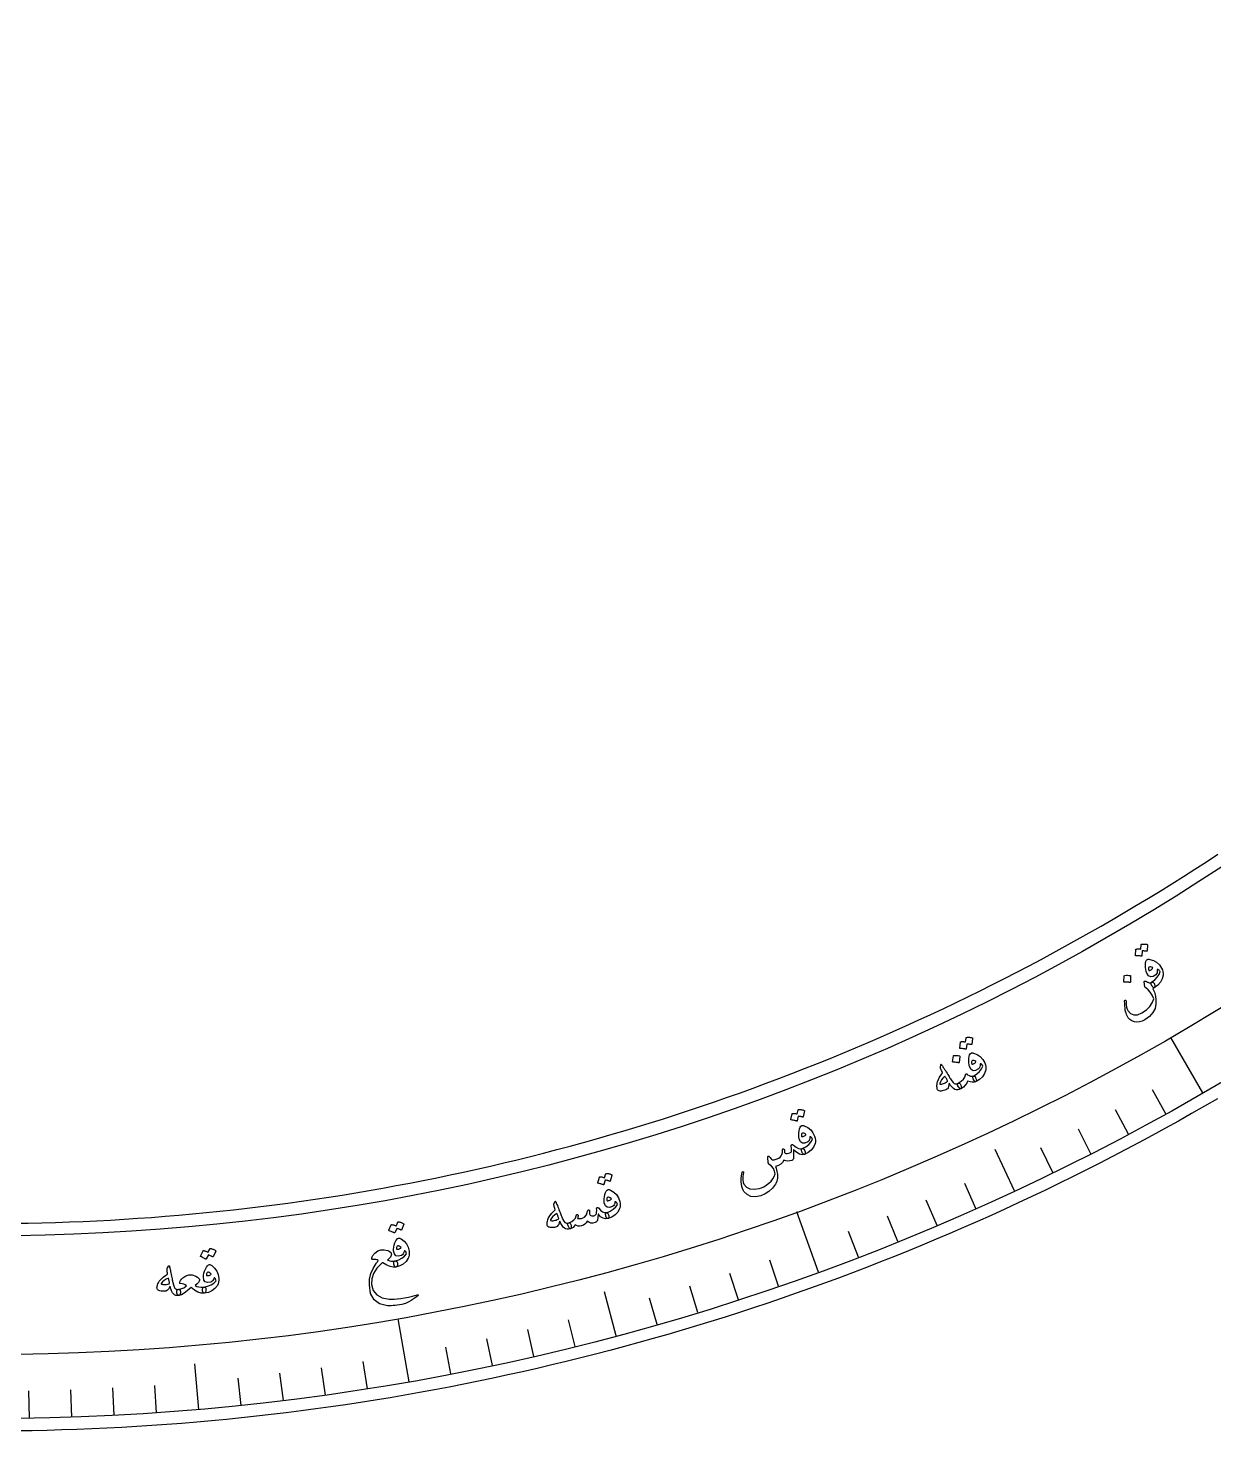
# Model space of a CAD drawing. Header units: millimetres. Extents: x -78 to 78, y -78 to 100.
# Drawn here: x 1.3 to 38.91, y -77.49 to -33 of the extents above; entities that cross this region are included whole.
import ezdxf

# ---------------------------------------------------------------- set-up
doc = ezdxf.new("R2010")
doc.units = ezdxf.units.MM
for name, color, linetype in [('CUT_INNER', 6, 'Continuous'), ('CUT_OUTER', 1, 'Continuous'), ('ENGRAVE', 7, 'Continuous'), ('ENGRAVE_FINE', 8, 'Continuous'), ('TEXT', 5, 'Continuous')]:
    doc.layers.add(name, color=color, linetype=linetype)

msp = doc.modelspace()

# ---------------------------------------------------------------- linework, layer by layer
at = {"layer": 'CUT_INNER'}
msp.add_lwpolyline([(0.8702, -70.9072), (1.3053, -70.9005), (1.7403, -70.8911), (2.1752, -70.8791), (2.6101, -70.8644), (3.0449, -70.8471), (3.4795, -70.8271), (3.914, -70.8044), (4.3484, -70.7791), (4.7826, -70.751), (5.2166, -70.7204), (5.6505, -70.687), (6.0841, -70.651), (6.5175, -70.6124), (6.9506, -70.571), (7.3835, -70.5271), (7.8161, -70.4804), (8.2484, -70.4311), (8.6804, -70.3792), (9.1121, -70.3246), (9.5435, -70.2674), (9.9744, -70.2075), (10.405, -70.145), (10.8352, -70.0798), (11.265, -70.012), (11.6944, -69.9416), (12.1233, -69.8685), (12.5518, -69.7928), (12.9798, -69.7145), (13.4073, -69.6335), (13.8343, -69.5499), (14.2608, -69.4637), (14.6868, -69.3749), (15.1122, -69.2835), (15.537, -69.1895), (15.9613, -69.0928), (16.3849, -68.9936), (16.8079, -68.8918), (17.2303, -68.7873), (17.6521, -68.6803), (18.0732, -68.5707), (18.4936, -68.4585), (18.9133, -68.3438), (19.3323, -68.2264), (19.7505, -68.1065), (20.168, -67.9841), (20.5848, -67.859), (21.0008, -67.7314), (21.416, -67.6013), (21.8304, -67.4686), (22.244, -67.3334), (22.6567, -67.1957), (23.0686, -67.0554), (23.4796, -66.9126), (23.8897, -66.7672), (24.2989, -66.6194), (24.7072, -66.4691), (25.1146, -66.3162), (25.5211, -66.1609), (25.9265, -66.003), (26.331, -65.8427), (26.7345, -65.6799), (27.137, -65.5146), (27.5385, -65.3469), (27.939, -65.1767), (28.3384, -65.004), (28.7367, -64.8289), (29.1339, -64.6514), (29.5301, -64.4714), (29.9251, -64.289), (30.319, -64.1041), (30.7118, -63.9169), (31.1034, -63.7273), (31.4938, -63.5352), (31.8831, -63.3408), (32.2711, -63.1439), (32.658, -62.9447), (33.0436, -62.7432), (33.4279, -62.5392), (33.811, -62.333), (34.1929, -62.1243), (34.5734, -61.9133), (34.9526, -61.7), (35.3306, -61.4844), (35.7072, -61.2665), (36.0824, -61.0462), (36.4563, -60.8237), (36.8288, -60.5988), (37.2, -60.3717), (37.5697, -60.1423), (37.938, -59.9107), (38.3049, -59.6768), (38.6704, -59.4406), (39.0344, -59.2022)], dxfattribs=at)
at = {"layer": 'CUT_OUTER'}
msp.add_lwpolyline([(39.0242, -66.9579), (38.6126, -67.1961), (38.1996, -67.4317), (37.7851, -67.6649), (37.3692, -67.8954), (36.9519, -68.1234), (36.5332, -68.3489), (36.1132, -68.5718), (35.6918, -68.7921), (35.269, -69.0098), (34.8449, -69.2249), (34.4195, -69.4374), (33.9928, -69.6473), (33.5648, -69.8545), (33.1355, -70.0592), (32.705, -70.2612), (32.2733, -70.4605), (31.8403, -70.6572), (31.4062, -70.8513), (30.9709, -71.0426), (30.5344, -71.2313), (30.0967, -71.4173), (29.658, -71.6007), (29.2181, -71.7813), (28.7771, -71.9592), (28.335, -72.1344), (27.8919, -72.3069), (27.4477, -72.4767), (27.0024, -72.6438), (26.5562, -72.8081), (26.109, -72.9697), (25.6607, -73.1285), (25.2115, -73.2846), (24.7614, -73.4379), (24.3103, -73.5884), (23.8583, -73.7362), (23.4055, -73.8812), (22.9517, -74.0234), (22.4971, -74.1629), (22.0416, -74.2995), (21.5853, -74.4334), (21.1282, -74.5644), (20.6702, -74.6926), (20.2115, -74.8181), (19.7521, -74.9407), (19.2919, -75.0605), (18.831, -75.1774), (18.3693, -75.2916), (17.907, -75.4028), (17.444, -75.5113), (16.9803, -75.6169), (16.516, -75.7197), (16.0511, -75.8196), (15.5856, -75.9167), (15.1195, -76.0109), (14.6528, -76.1022), (14.1856, -76.1907), (13.7178, -76.2763), (13.2495, -76.359), (12.7808, -76.4389), (12.3115, -76.5159), (11.8418, -76.59), (11.3716, -76.6612), (10.901, -76.7295), (10.43, -76.795), (9.9586, -76.8575), (9.4868, -76.9172), (9.0147, -76.9739), (8.5422, -77.0278), (8.0694, -77.0788), (7.5963, -77.1268), (7.1229, -77.172), (6.6493, -77.2142), (6.1754, -77.2536), (5.7013, -77.29), (5.2269, -77.3235), (4.7524, -77.3542), (4.2776, -77.3819), (3.8027, -77.4066), (3.3277, -77.4285), (2.8526, -77.4475), (2.3773, -77.4635), (1.9019, -77.4767), (1.4265, -77.4869), (0.951, -77.4942)], dxfattribs=at)
at = {"layer": 'ENGRAVE'}
for points in [[(38.5524, -66.7747), (37.5379, -65.0176)], [(32.5859, -69.8806), (31.9734, -68.5672)], [(26.3714, -72.4548), (25.6774, -70.5482)], [(19.9562, -74.4775), (19.5811, -73.0776)], [(13.3891, -75.9334), (13.0368, -73.9352)], [(6.7201, -76.8113), (6.5938, -75.3676)]]:
    msp.add_lwpolyline(points, dxfattribs=at)
for radius in [77.1047, 75.0758, 71.3077]:
    msp.add_circle((0, 0), radius, dxfattribs=at)
at = {"layer": 'ENGRAVE_FINE'}
for points in [[(37.3811, -67.4373), (36.9596, -66.6768)], [(36.1985, -68.0795), (35.7903, -67.3117)], [(35.0048, -68.7008), (34.6101, -67.9261)], [(33.8005, -69.3013), (33.4193, -68.5197)], [(31.3613, -70.4387), (31.0076, -69.6443)], [(30.1272, -70.9753), (29.7875, -70.1749)], [(28.8839, -71.4903), (28.5582, -70.684)], [(27.6319, -71.9835), (27.3203, -71.1717)], [(23.8267, -73.331), (23.558, -72.504)], [(25.1029, -72.904), (24.8198, -72.0818)], [(22.5432, -73.7356), (22.289, -72.9041)], [(21.2529, -74.1178), (21.0133, -73.282)], [(17.3448, -75.1286), (17.1492, -74.2813)], [(18.6533, -74.8144), (18.443, -73.9707)], [(16.031, -75.4198), (15.8502, -74.5693)], [(14.7123, -75.6881), (14.5464, -74.8345)], [(10.7309, -76.3544), (10.6099, -75.4933)], [(12.0618, -76.1555), (11.9258, -75.2966)], [(5.3786, -76.9169), (5.3179, -76.0495)], [(8.0596, -76.6824), (7.9687, -75.8176)], [(9.3967, -76.53), (9.2907, -75.667)], [(1.3457, -77.093), (1.3305, -76.2236)], [(2.6909, -77.0578), (2.6606, -76.1888)], [(4.0354, -76.9991), (3.9898, -76.1307)]]:
    msp.add_lwpolyline(points, dxfattribs=at)
at = {"layer": 'TEXT'}
for points in [[(36.5962, -62.0737), (36.5971, -62.07), (36.5995, -62.0667), (36.6034, -62.0638), (36.6087, -62.0612), (36.6309, -62.0574), (36.653, -62.0547), (36.6748, -62.0529), (36.6965, -62.0522), (36.7183, -62.0526), (36.7402, -62.0541), (36.7624, -62.0567), (36.7847, -62.0604), (36.7899, -62.0626), (36.7936, -62.0659), (36.7958, -62.0704), (36.7965, -62.0761), (36.7919, -62.2703), (36.7905, -62.2736), (36.7869, -62.2757), (36.7811, -62.2766), (36.773, -62.2764), (36.7669, -62.2753), (36.7576, -62.2745), (36.7449, -62.2739), (36.7289, -62.2735), (36.7095, -62.2732), (36.6864, -62.2731), (36.6596, -62.273), (36.6292, -62.2731), (36.6236, -62.4247), (36.6224, -62.43), (36.6187, -62.4332), (36.6126, -62.4345), (36.604, -62.4337), (36.5966, -62.433), (36.5851, -62.4322), (36.5695, -62.4313), (36.5498, -62.4303), (36.5257, -62.4293), (36.4971, -62.4284), (36.4639, -62.4277), (36.4262, -62.4272), (36.4217, -62.4261), (36.4188, -62.424), (36.4175, -62.421), (36.4178, -62.417), (36.4286, -62.2275), (36.4295, -62.2238), (36.4319, -62.2205), (36.4358, -62.2176), (36.4411, -62.2151), (36.4596, -62.2111), (36.478, -62.2082), (36.4965, -62.2064), (36.515, -62.2057), (36.5335, -62.2059), (36.5518, -62.207), (36.57, -62.209), (36.5881, -62.2118)], [(36.7933, -62.5437), (36.8072, -62.538), (36.8246, -62.5353), (36.8457, -62.5355), (36.8703, -62.5386), (36.9887, -62.5735), (37.0909, -62.631), (37.177, -62.7114), (37.2468, -62.8145), (37.2741, -62.8736), (37.292, -62.9301), (37.3004, -62.984), (37.2994, -63.0353), (37.2698, -63.1575), (37.2144, -63.2648), (37.1333, -63.3572), (37.0266, -63.4345), (37.0136, -63.4385), (36.9991, -63.4361), (36.9832, -63.4274), (36.9657, -63.4123), (36.9572, -63.4033), (36.9494, -63.3936), (36.9423, -63.3831), (36.9359, -63.372), (36.9301, -63.3606), (36.925, -63.3495), (36.9205, -63.3386), (36.9166, -63.328), (36.9119, -63.3085), (36.9123, -63.2916), (36.9178, -63.2775), (36.9282, -63.266), (37.0296, -63.187), (37.1089, -63.1037), (37.1661, -63.0162), (37.2012, -62.9247), (37.1825, -62.9003), (37.1663, -62.8817), (37.1526, -62.8689), (37.1414, -62.8619), (37.1299, -62.8568), (37.1207, -62.8545), (37.1138, -62.855), (37.1091, -62.8583), (37.1064, -62.8614), (37.1047, -62.8647), (37.1039, -62.8679), (37.1041, -62.8712), (37.1079, -62.9187), (37.1025, -62.9603), (37.088, -62.9959), (37.0642, -63.0256), (36.9793, -63.0847), (36.9039, -63.0963), (36.8382, -63.0605), (36.7823, -62.9773), (36.7608, -62.9233), (36.7456, -62.8631), (36.7368, -62.7967), (36.7343, -62.7241), (36.7379, -62.6583), (36.7489, -62.6062), (36.7674, -62.5681), (36.7933, -62.5437)], [(36.0631, -63.0624), (36.0641, -63.0588), (36.0666, -63.0555), (36.0705, -63.0526), (36.076, -63.0501), (36.1208, -63.0441), (36.1654, -63.0426), (36.2099, -63.0455), (36.2541, -63.0529), (36.2592, -63.055), (36.2626, -63.058), (36.2644, -63.0619), (36.2646, -63.0668), (36.2585, -63.2603), (36.2572, -63.2656), (36.2534, -63.2688), (36.2473, -63.27), (36.2387, -63.2692), (36.2312, -63.2684), (36.2197, -63.2675), (36.204, -63.2665), (36.1842, -63.2654), (36.16, -63.2642), (36.1312, -63.2632), (36.0979, -63.2623), (36.06, -63.2614), (36.0546, -63.2608), (36.0511, -63.259), (36.0495, -63.2562), (36.0498, -63.2523)], [(36.8506, -62.7816), (36.8351, -62.7977), (36.8287, -62.8201), (36.8313, -62.8489), (36.843, -62.884), (36.846, -62.8888), (36.8484, -62.8921), (36.8502, -62.8939), (36.8514, -62.8941), (36.8729, -62.8877), (36.8933, -62.879), (36.9128, -62.868), (36.9312, -62.8549), (36.9462, -62.8412), (36.9572, -62.8276), (36.9642, -62.8142), (36.9673, -62.801), (36.9286, -62.7833), (36.8963, -62.7742), (36.8703, -62.7736), (36.8506, -62.7816)], [(36.6998, -63.2535), (36.6999, -63.2396), (36.7043, -63.2309), (36.7128, -63.2272), (36.7255, -63.2286), (36.7337, -63.231), (36.7434, -63.2345), (36.7546, -63.2389), (36.7673, -63.2444), (36.7814, -63.2508), (36.7966, -63.2581), (36.813, -63.2662), (36.8305, -63.2753), (36.8529, -63.2832), (36.8766, -63.2842), (36.9017, -63.2785), (36.9282, -63.266), (36.9473, -63.2582), (36.965, -63.2578), (36.9813, -63.2647), (36.9963, -63.279), (37.0084, -63.2968), (37.0185, -63.3181), (37.0265, -63.3428), (37.0323, -63.3709), (37.0355, -63.3954), (37.0356, -63.4142), (37.0326, -63.4272), (37.0266, -63.4345), (36.9682, -63.4685), (37.0182, -63.5833), (37.0517, -63.7021), (37.0688, -63.8247), (37.0692, -63.9513), (37.0402, -64.094), (36.9715, -64.2256), (36.863, -64.3459), (36.7149, -64.4549), (36.6309, -64.4977), (36.5477, -64.5225), (36.4654, -64.5292), (36.384, -64.5179), (36.3095, -64.4903), (36.2459, -64.4495), (36.1932, -64.3954), (36.1513, -64.328), (36.1342, -64.2883), (36.1195, -64.243), (36.1071, -64.1922), (36.0971, -64.1359), (36.0893, -64.0742), (36.0832, -64.0072), (36.079, -63.935), (36.0766, -63.8576), (36.0769, -63.8509), (36.0784, -63.8453), (36.0813, -63.8409), (36.0854, -63.8377), (36.0918, -63.8347), (36.0978, -63.8332), (36.1034, -63.8331), (36.1086, -63.8345), (36.1142, -63.8381), (36.118, -63.8435), (36.1202, -63.8509), (36.1206, -63.8601), (36.127, -63.9656), (36.1378, -64.0502), (36.1531, -64.1139), (36.1728, -64.1567), (36.259, -64.2532), (36.3626, -64.2991), (36.4836, -64.2942), (36.6219, -64.2385), (36.7647, -64.1436), (36.8753, -64.0377), (36.9539, -63.9209), (37.0004, -63.7933), (36.9472, -63.679), (36.887, -63.5815), (36.82, -63.501), (36.746, -63.4372), (36.7344, -63.4281), (36.7258, -63.4207), (36.7204, -63.4149), (36.7182, -63.4107)], [(31.0546, -65.0233), (31.0558, -65.0197), (31.0585, -65.0167), (31.0626, -65.0141), (31.0682, -65.0121), (31.0906, -65.0102), (31.1128, -65.0093), (31.1347, -65.0095), (31.1564, -65.0107), (31.178, -65.0129), (31.1997, -65.0163), (31.2216, -65.0209), (31.2435, -65.0266), (31.2485, -65.0291), (31.2519, -65.0328), (31.2537, -65.0375), (31.2539, -65.0432), (31.2324, -65.2362), (31.2308, -65.2394), (31.227, -65.2412), (31.2211, -65.2416), (31.2131, -65.2407), (31.2071, -65.2391), (31.1979, -65.2374), (31.1853, -65.2357), (31.1694, -65.2339), (31.1501, -65.232), (31.1271, -65.2298), (31.1004, -65.2275), (31.0701, -65.2249), (31.0514, -65.3754), (31.0497, -65.3806), (31.0457, -65.3835), (31.0395, -65.3842), (31.031, -65.3826), (31.0237, -65.3813), (31.0123, -65.3795), (30.9969, -65.3773), (30.9773, -65.3745), (30.9534, -65.3715), (30.925, -65.3681), (30.892, -65.3646), (30.8545, -65.3607), (30.85, -65.3592), (30.8473, -65.3569), (30.8463, -65.3538), (30.847, -65.3499), (30.8742, -65.162), (30.8755, -65.1584), (30.8781, -65.1553), (30.8823, -65.1527), (30.8878, -65.1507), (30.9065, -65.1484), (30.9252, -65.1471), (30.9437, -65.1469), (30.9622, -65.1478), (30.9806, -65.1496), (30.9987, -65.1523), (31.0167, -65.1558), (31.0345, -65.1602)], [(30.6495, -65.5959), (30.6508, -65.5923), (30.6535, -65.5892), (30.6576, -65.5867), (30.6632, -65.5847), (30.7083, -65.5824), (30.7528, -65.5846), (30.7967, -65.5912), (30.8401, -65.6023), (30.8449, -65.6048), (30.8481, -65.6081), (30.8496, -65.6122), (30.8494, -65.6171), (30.8277, -65.8092), (30.826, -65.8144), (30.822, -65.8173), (30.8157, -65.818), (30.8073, -65.8164), (30.7999, -65.815), (30.7885, -65.8132), (30.773, -65.8109), (30.7534, -65.8081), (30.7295, -65.8049), (30.701, -65.8015), (30.6679, -65.7978), (30.6302, -65.7938), (30.625, -65.7927), (30.6216, -65.7906), (30.6203, -65.7877), (30.6209, -65.7838)], [(31.21, -65.5087), (31.2243, -65.5043), (31.242, -65.5031), (31.2629, -65.5051), (31.2872, -65.5104), (31.4021, -65.5554), (31.4989, -65.6217), (31.5777, -65.7092), (31.6382, -65.818), (31.6603, -65.8793), (31.6732, -65.9371), (31.6769, -65.9915), (31.6714, -66.0426), (31.6312, -66.1617), (31.5667, -66.2637), (31.4779, -66.3487), (31.3649, -66.4165), (31.3516, -66.4193), (31.3374, -66.4157), (31.3223, -66.4056), (31.3062, -66.389), (31.2985, -66.3793), (31.2916, -66.369), (31.2854, -66.3579), (31.28, -66.3463), (31.2752, -66.3344), (31.2711, -66.3229), (31.2675, -66.3117), (31.2646, -66.3008), (31.2617, -66.2809), (31.2635, -66.2642), (31.2702, -66.2506), (31.2816, -66.2401), (31.3895, -66.1701), (31.4757, -66.0941), (31.5403, -66.0119), (31.5832, -65.9238), (31.5667, -65.8979), (31.5522, -65.878), (31.5397, -65.864), (31.5291, -65.856), (31.5181, -65.85), (31.5091, -65.8469), (31.5022, -65.8468), (31.4972, -65.8496), (31.4943, -65.8525), (31.4923, -65.8556), (31.4912, -65.8588), (31.4912, -65.8621), (31.4908, -65.9097), (31.4818, -65.9506), (31.4642, -65.9849), (31.438, -66.0124), (31.3482, -66.0639), (31.2721, -66.0689), (31.2098, -66.0275), (31.1613, -65.9397), (31.1446, -65.8841), (31.1347, -65.8228), (31.1317, -65.7559), (31.1355, -65.6833), (31.1448, -65.618), (31.1604, -65.5672), (31.1821, -65.5308), (31.21, -65.5087)], [(31.2464, -65.7507), (31.2296, -65.7654), (31.2213, -65.7872), (31.2214, -65.8161), (31.2299, -65.8521), (31.2325, -65.8572), (31.2346, -65.8607), (31.2362, -65.8626), (31.2374, -65.8629), (31.2594, -65.8583), (31.2805, -65.8515), (31.3008, -65.8423), (31.3203, -65.8307), (31.3365, -65.8184), (31.3486, -65.8059), (31.3568, -65.7931), (31.3609, -65.7802), (31.324, -65.7592), (31.2926, -65.7473), (31.2667, -65.7445), (31.2464, -65.7507)], [(30.2428, -65.8893), (30.2487, -65.8717), (30.257, -65.8661), (30.2679, -65.8724), (30.2814, -65.8907), (30.2883, -65.9023), (30.2981, -65.9182), (30.3108, -65.9384), (30.3264, -65.963), (30.3449, -65.9922), (30.3663, -66.0264), (30.3905, -66.0655), (30.4176, -66.1096), (30.4443, -66.1528), (30.4681, -66.1916), (30.4892, -66.2258), (30.5074, -66.2555), (30.5227, -66.2806), (30.5351, -66.3009), (30.5446, -66.3165), (30.5511, -66.3272), (30.5943, -66.3943), (30.6345, -66.4434), (30.6718, -66.4743), (30.7062, -66.4873), (30.727, -66.4889), (30.7497, -66.4856), (30.7745, -66.4776), (30.8012, -66.4648), (30.8183, -66.46), (30.8341, -66.4621), (30.8486, -66.4711), (30.8618, -66.4869), (30.8736, -66.5078), (30.883, -66.5302), (30.8902, -66.5539), (30.8949, -66.579), (30.8965, -66.6016), (30.8951, -66.6196), (30.8907, -66.633), (30.8832, -66.6418), (30.8312, -66.6653), (30.7822, -66.6766), (30.7364, -66.6757), (30.6936, -66.6625), (30.6498, -66.6345), (30.6048, -66.5919), (30.5584, -66.5346), (30.5108, -66.4627), (30.5046, -66.5226), (30.4932, -66.5727), (30.4766, -66.6129), (30.4549, -66.6432), (30.4338, -66.6602), (30.4068, -66.6753), (30.3739, -66.6887), (30.3352, -66.7002), (30.2928, -66.7091), (30.2559, -66.7136), (30.2245, -66.7139), (30.1987, -66.7098), (30.1753, -66.7009), (30.157, -66.6888), (30.1438, -66.6735), (30.1357, -66.655), (30.1299, -66.63), (30.1262, -66.601), (30.1246, -66.5682), (30.125, -66.5314), (30.127, -66.4937), (30.1298, -66.4632), (30.1334, -66.4397), (30.1378, -66.4232), (30.1703, -66.3496), (30.209, -66.2766), (30.2538, -66.2043), (30.3047, -66.1328), (30.2848, -66.0961), (30.268, -66.0643), (30.2543, -66.0374), (30.2438, -66.0153), (30.2363, -65.996), (30.2319, -65.9778), (30.2306, -65.9605), (30.2325, -65.9441)], [(30.3736, -66.2467), (30.3135, -66.3038), (30.2668, -66.3616), (30.2334, -66.4202), (30.2133, -66.4794), (30.2133, -66.4863), (30.2158, -66.4914), (30.2207, -66.4948), (30.2282, -66.4965), (30.2528, -66.4959), (30.2782, -66.4925), (30.3043, -66.4862), (30.3313, -66.4769), (30.3589, -66.4648), (30.3874, -66.4498), (30.4166, -66.4319), (30.4466, -66.4111), (30.4509, -66.4072), (30.4549, -66.4019), (30.4586, -66.3953), (30.4619, -66.3874), (30.4533, -66.3718), (30.4441, -66.3556), (30.4341, -66.3389), (30.4234, -66.3216), (30.412, -66.3037), (30.3999, -66.2852), (30.3871, -66.2662), (30.3736, -66.2467)], [(31.2816, -66.2401), (31.2996, -66.2377), (31.3135, -66.2376), (31.3233, -66.2397), (31.3291, -66.244), (31.3348, -66.2521), (31.3404, -66.2626), (31.3459, -66.2756), (31.3514, -66.291), (31.3662, -66.3417), (31.3733, -66.3795), (31.3729, -66.4044), (31.3649, -66.4165), (31.3081, -66.4341), (31.2444, -66.4367), (31.1736, -66.4243), (31.0958, -66.3969), (31.0675, -66.4686), (31.0226, -66.5334), (30.9612, -66.5911), (30.8832, -66.6418), (30.8733, -66.6441), (30.8635, -66.642), (30.8536, -66.6353), (30.8438, -66.6242), (30.7898, -66.5489), (30.7838, -66.5405), (30.7799, -66.5302), (30.7782, -66.518), (30.7786, -66.504), (30.781, -66.4921), (30.7856, -66.4816), (30.7923, -66.4725), (30.8012, -66.4648), (30.8939, -66.4038), (30.9633, -66.3392), (31.0093, -66.2711), (31.0321, -66.1994), (31.0342, -66.19), (31.0383, -66.1821), (31.0443, -66.1757), (31.0522, -66.1708), (31.0604, -66.1683), (31.0675, -66.169), (31.0734, -66.1729), (31.0781, -66.1801), (31.0818, -66.1874), (31.0856, -66.1934), (31.0893, -66.1982), (31.0931, -66.2018), (31.1448, -66.2259), (31.1934, -66.2403), (31.239, -66.245), (31.2816, -66.2401)], [(25.7252, -67.31), (25.7268, -67.3065), (25.7297, -67.3037), (25.734, -67.3014), (25.7397, -67.2998), (25.7622, -67.2998), (25.7843, -67.3007), (25.8062, -67.3026), (25.8277, -67.3056), (25.8491, -67.3095), (25.8705, -67.3147), (25.8919, -67.321), (25.9133, -67.3284), (25.918, -67.3314), (25.9211, -67.3353), (25.9225, -67.3401), (25.9223, -67.3458), (25.8853, -67.5365), (25.8835, -67.5395), (25.8796, -67.541), (25.8737, -67.541), (25.8657, -67.5394), (25.8599, -67.5373), (25.8508, -67.5349), (25.8384, -67.5322), (25.8228, -67.5291), (25.8036, -67.5256), (25.7809, -67.5216), (25.7545, -67.5171), (25.7244, -67.5121), (25.6937, -67.6606), (25.6916, -67.6657), (25.6874, -67.6683), (25.6812, -67.6685), (25.6729, -67.6662), (25.6657, -67.6643), (25.6545, -67.6616), (25.6392, -67.6581), (25.6199, -67.6538), (25.5964, -67.6489), (25.5683, -67.6433), (25.5357, -67.637), (25.4986, -67.6302), (25.4943, -67.6283), (25.4918, -67.6258), (25.491, -67.6226), (25.492, -67.6188), (25.5343, -67.4337), (25.5358, -67.4302), (25.5387, -67.4273), (25.543, -67.4251), (25.5487, -67.4235), (25.5676, -67.4227), (25.5863, -67.4229), (25.6048, -67.4242), (25.6231, -67.4266), (25.6413, -67.4299), (25.6592, -67.4341), (25.6768, -67.439), (25.6942, -67.4448)], [(25.8411, -67.8063), (25.8558, -67.8031), (25.8734, -67.8033), (25.8941, -67.807), (25.9179, -67.8141), (26.0288, -67.8683), (26.12, -67.9421), (26.1915, -68.0357), (26.2431, -68.1491), (26.2602, -68.2119), (26.2684, -68.2705), (26.2677, -68.3251), (26.2581, -68.3755), (26.2085, -68.491), (26.136, -68.5876), (26.0406, -68.6651), (25.9225, -68.7236), (25.909, -68.7253), (25.8952, -68.7205), (25.8809, -68.7093), (25.8662, -68.6915), (25.8593, -68.6812), (25.8532, -68.6703), (25.848, -68.6588), (25.8435, -68.6468), (25.8397, -68.6346), (25.8365, -68.6228), (25.8339, -68.6113), (25.8318, -68.6002), (25.8305, -68.5802), (25.8337, -68.5636), (25.8414, -68.5506), (25.8536, -68.541), (25.9668, -68.48), (26.0588, -68.4111), (26.1298, -68.3344), (26.1797, -68.25), (26.1654, -68.2229), (26.1525, -68.2019), (26.1411, -68.1869), (26.1312, -68.1781), (26.1208, -68.1712), (26.1121, -68.1674), (26.1051, -68.1668), (26.1, -68.1692), (26.0968, -68.1718), (26.0946, -68.1747), (26.0933, -68.1778), (26.093, -68.1811), (26.0888, -68.2286), (26.0765, -68.2686), (26.0562, -68.3013), (26.0278, -68.3267), (25.9342, -68.3708), (25.858, -68.3697), (25.7992, -68.3234), (25.7579, -68.232), (25.7457, -68.1752), (25.7408, -68.1133), (25.7432, -68.0464), (25.7528, -67.9744), (25.7674, -67.91), (25.7869, -67.8606), (25.8115, -67.826), (25.8411, -67.8063)], [(25.8579, -68.0504), (25.84, -68.0637), (25.8299, -68.0848), (25.8277, -68.1136), (25.8333, -68.1501), (25.8355, -68.1554), (25.8373, -68.1591), (25.8388, -68.1611), (25.84, -68.1615), (25.8622, -68.1588), (25.8838, -68.1536), (25.9048, -68.1461), (25.9252, -68.1361), (25.9423, -68.1251), (25.9554, -68.1136), (25.9645, -68.1016), (25.9697, -68.089), (25.9346, -68.0651), (25.9042, -68.0508), (25.8787, -68.0458), (25.8579, -68.0504)], [(25.5024, -68.4574), (25.5025, -68.4457), (25.505, -68.4351), (25.51, -68.4255), (25.5174, -68.4171), (25.5288, -68.4107), (25.5422, -68.4108), (25.5578, -68.4172), (25.5755, -68.4302), (25.657, -68.4947), (25.7305, -68.5347), (25.7961, -68.5501), (25.8536, -68.541), (25.8817, -68.5377), (25.9057, -68.5527), (25.9255, -68.586), (25.9413, -68.6377), (25.9461, -68.6703), (25.9445, -68.6956), (25.9367, -68.7133), (25.9225, -68.7236), (25.8451, -68.7364), (25.7638, -68.7178), (25.6787, -68.6679), (25.59, -68.5867), (25.5824, -68.5793), (25.577, -68.5783), (25.5736, -68.5837), (25.5724, -68.5956), (25.5765, -68.6793), (25.5784, -68.7472), (25.5781, -68.799), (25.5756, -68.8349), (25.5699, -68.8623), (25.5586, -68.8846), (25.5415, -68.9017), (25.5188, -68.9138), (25.4587, -68.9304), (25.3962, -68.9342), (25.3314, -68.9253), (25.2643, -68.9036), (25.2242, -68.9763), (25.1683, -69.0345), (25.0966, -69.0782), (25.0091, -69.1073), (25.0257, -69.1618), (25.0395, -69.2138), (25.0508, -69.2634), (25.0594, -69.3104), (25.0653, -69.355), (25.0687, -69.3975), (25.0695, -69.4376), (25.0678, -69.4756), (25.0615, -69.5275), (25.0486, -69.5775), (25.0291, -69.6256), (25.0031, -69.6716), (24.907, -69.7952), (24.7975, -69.8969), (24.6748, -69.9765), (24.5389, -70.034), (24.372, -70.0677), (24.2263, -70.0562), (24.1018, -69.9996), (23.9987, -69.8979), (23.9748, -69.8579), (23.9547, -69.807), (23.9385, -69.7454), (23.9261, -69.6731), (23.9193, -69.591), (23.9198, -69.5004), (23.9277, -69.4013), (23.943, -69.2936), (23.945, -69.2858), (23.948, -69.2798), (23.9518, -69.2755), (23.9565, -69.2728), (23.9634, -69.2712), (23.9697, -69.2711), (23.9755, -69.2727), (23.9806, -69.276), (23.9847, -69.2804), (23.9874, -69.2856), (23.9886, -69.2917), (23.9884, -69.2985), (23.972, -69.4273), (23.9682, -69.5319), (23.977, -69.6124), (23.9986, -69.6687), (24.0805, -69.7594), (24.1885, -69.8129), (24.3227, -69.8291), (24.483, -69.8079), (24.5579, -69.7847), (24.6339, -69.749), (24.7109, -69.7008), (24.789, -69.64), (24.8635, -69.5691), (24.9225, -69.4956), (24.9659, -69.4196), (24.9937, -69.341), (24.9768, -69.2558), (24.9381, -69.1756), (24.8778, -69.1002), (24.7959, -69.0298), (24.7873, -69.0215), (24.7811, -69.0127), (24.7773, -69.0032), (24.7758, -68.9932), (24.762, -68.807), (24.7631, -68.7894), (24.7682, -68.7795), (24.7773, -68.7774), (24.7903, -68.783), (24.8122, -68.8031), (24.8345, -68.8258), (24.8573, -68.8513), (24.8805, -68.8795), (24.9117, -68.8995), (24.9605, -68.8995), (25.027, -68.8796), (25.1111, -68.8396), (25.1533, -68.8091), (25.1858, -68.7702), (25.2086, -68.723), (25.2216, -68.6676), (25.2233, -68.6598), (25.2245, -68.6518), (25.2254, -68.6435), (25.2258, -68.6349), (25.226, -68.6261), (25.2262, -68.6171), (25.2264, -68.6081), (25.2264, -68.5989), (25.2271, -68.5813), (25.2294, -68.5677), (25.2335, -68.5581), (25.2394, -68.5525), (25.2455, -68.5501), (25.2522, -68.5495), (25.2596, -68.5507), (25.2676, -68.5537), (25.2747, -68.5573), (25.28, -68.5624), (25.2836, -68.569), (25.2855, -68.5771), (25.2868, -68.6436), (25.2909, -68.6625), (25.299, -68.6767), (25.3112, -68.6862), (25.3274, -68.691), (25.3743, -68.6944), (25.4188, -68.689), (25.461, -68.675), (25.5008, -68.6523), (25.51, -68.6341), (25.5133, -68.5956), (25.5108, -68.5367), (25.5024, -68.4574)], [(19.6251, -69.3345), (19.627, -69.3312), (19.6301, -69.3286), (19.6346, -69.3268), (19.6404, -69.3257), (19.6628, -69.3277), (19.6848, -69.3306), (19.7064, -69.3344), (19.7276, -69.3392), (19.7485, -69.3451), (19.7694, -69.3521), (19.7901, -69.3603), (19.8108, -69.3696), (19.8153, -69.373), (19.818, -69.3772), (19.819, -69.3821), (19.8182, -69.3878), (19.7644, -69.5744), (19.7623, -69.5773), (19.7583, -69.5784), (19.7524, -69.5778), (19.7446, -69.5755), (19.739, -69.5729), (19.7302, -69.5698), (19.7181, -69.5659), (19.7027, -69.5615), (19.684, -69.5563), (19.6617, -69.5503), (19.6358, -69.5435), (19.6063, -69.5358), (19.5625, -69.681), (19.5599, -69.6858), (19.5555, -69.688), (19.5493, -69.6876), (19.5412, -69.6847), (19.5342, -69.6821), (19.5233, -69.6785), (19.5084, -69.6736), (19.4896, -69.6676), (19.4666, -69.6606), (19.4392, -69.6525), (19.4072, -69.6434), (19.3709, -69.6333), (19.3668, -69.631), (19.3645, -69.6283), (19.364, -69.625), (19.3653, -69.6213), (19.4239, -69.4407), (19.4258, -69.4374), (19.4289, -69.4348), (19.4334, -69.433), (19.4392, -69.4319), (19.4581, -69.4327), (19.4767, -69.4346), (19.495, -69.4376), (19.5131, -69.4416), (19.5308, -69.4465), (19.5483, -69.4522), (19.5654, -69.4587), (19.5822, -69.466)], [(19.6964, -69.8392), (19.7112, -69.8373), (19.7288, -69.8391), (19.7491, -69.8446), (19.7721, -69.8538), (19.8777, -69.9177), (19.962, -69.9993), (20.0248, -70.0989), (20.0662, -70.2164), (20.0776, -70.2805), (20.0805, -70.3397), (20.075, -70.3939), (20.0609, -70.4433), (20.0012, -70.5539), (19.9204, -70.6436), (19.8185, -70.7124), (19.6957, -70.76), (19.6821, -70.7606), (19.6687, -70.7546), (19.6555, -70.7421), (19.6424, -70.7231), (19.6365, -70.7122), (19.6314, -70.7008), (19.6272, -70.6889), (19.6238, -70.6765), (19.6211, -70.6641), (19.619, -70.652), (19.6174, -70.6404), (19.6163, -70.6291), (19.6168, -70.609), (19.6215, -70.5928), (19.6303, -70.5805), (19.6433, -70.5721), (19.7615, -70.5214), (19.8593, -70.461), (19.9368, -70.3909), (19.994, -70.3113), (19.9822, -70.283), (19.9712, -70.2609), (19.9612, -70.245), (19.9522, -70.2354), (19.9424, -70.2276), (19.934, -70.223), (19.9272, -70.2217), (19.9218, -70.2237), (19.9184, -70.2261), (19.9159, -70.2287), (19.9144, -70.2317), (19.9138, -70.235), (19.9054, -70.2819), (19.8896, -70.3207), (19.8665, -70.3514), (19.836, -70.3741), (19.7388, -70.4097), (19.6629, -70.4018), (19.6085, -70.3505), (19.5755, -70.2558), (19.5684, -70.1981), (19.5691, -70.136), (19.5774, -70.0696), (19.5934, -69.9987), (19.6136, -69.9359), (19.6375, -69.8884), (19.6651, -69.8562), (19.6964, -69.8392)], [(18.0045, -70.2273), (18.0133, -70.211), (18.0226, -70.207), (18.0322, -70.2151), (18.0421, -70.2355), (18.0469, -70.2481), (18.0537, -70.2655), (18.0626, -70.2877), (18.0736, -70.3147), (18.0865, -70.3467), (18.1015, -70.3842), (18.1183, -70.427), (18.1371, -70.4752), (18.1556, -70.5225), (18.1722, -70.5649), (18.1868, -70.6023), (18.1994, -70.6348), (18.2101, -70.6622), (18.2186, -70.6844), (18.2252, -70.7014), (18.2297, -70.7132), (18.2602, -70.7869), (18.291, -70.8423), (18.3222, -70.8794), (18.3537, -70.8983), (18.3739, -70.9036), (18.3969, -70.9045), (18.4226, -70.901), (18.4512, -70.8931), (18.4689, -70.8915), (18.484, -70.8964), (18.4967, -70.9078), (18.5068, -70.9257), (18.5147, -70.9484), (18.5201, -70.9721), (18.5228, -70.9967), (18.523, -71.0223), (18.5206, -71.0447), (18.516, -71.0622), (18.5092, -71.0746), (18.5003, -71.0819), (18.4449, -71.0958), (18.3948, -71.0981), (18.3498, -71.089), (18.3101, -71.0685), (18.272, -71.0331), (18.2353, -70.9831), (18.1999, -70.9185), (18.1658, -70.8393), (18.149, -70.8971), (18.1289, -70.9444), (18.1054, -70.981), (18.0787, -71.007), (18.0549, -71.0199), (18.0256, -71.0299), (17.9909, -71.0372), (17.9506, -71.0417), (17.9073, -71.0428), (17.8702, -71.0407), (17.8393, -71.0353), (17.8146, -71.0267), (17.7932, -71.0138), (17.7774, -70.9986), (17.7671, -70.9812), (17.7625, -70.9616), (17.7612, -70.9359), (17.7627, -70.9068), (17.767, -70.8741), (17.774, -70.838), (17.7827, -70.8014), (17.7909, -70.7718), (17.7986, -70.7493), (17.8059, -70.7339), (17.851, -70.6672), (17.902, -70.6023), (17.959, -70.5392), (18.0219, -70.4779), (18.0089, -70.4383), (17.998, -70.404), (17.9894, -70.375), (17.9829, -70.3514), (17.979, -70.3311), (17.9779, -70.3124), (17.9798, -70.2951), (17.9845, -70.2794)], [(19.6913, -70.0838), (19.6723, -70.0955), (19.6604, -70.1156), (19.6556, -70.1441), (19.6579, -70.181), (19.6596, -70.1864), (19.6611, -70.1902), (19.6624, -70.1924), (19.6635, -70.1929), (19.6859, -70.1921), (19.7079, -70.1889), (19.7295, -70.1833), (19.7507, -70.1752), (19.7687, -70.1658), (19.7828, -70.1555), (19.7929, -70.1443), (19.7992, -70.1322), (19.7664, -70.1053), (19.7374, -70.0883), (19.7124, -70.0811), (19.6913, -70.0838)], [(18.0693, -70.6022), (18, -70.6477), (17.9437, -70.6963), (17.9004, -70.7479), (17.8701, -70.8027), (17.8689, -70.8094), (17.8704, -70.8149), (17.8747, -70.8191), (17.8817, -70.8221), (17.906, -70.8259), (17.9316, -70.8271), (17.9585, -70.8255), (17.9866, -70.8212), (18.016, -70.8143), (18.0467, -70.8046), (18.0786, -70.7922), (18.1118, -70.777), (18.1168, -70.7739), (18.1216, -70.7695), (18.1264, -70.7636), (18.1312, -70.7564), (18.1255, -70.7395), (18.1193, -70.722), (18.1124, -70.7037), (18.105, -70.6848), (18.097, -70.6652), (18.0883, -70.6449), (18.0791, -70.6239), (18.0693, -70.6022)], [(18.6804, -70.6717), (18.684, -70.6586), (18.6887, -70.6476), (18.6945, -70.639), (18.7015, -70.6325), (18.7091, -70.6286), (18.717, -70.6278), (18.7252, -70.63), (18.7336, -70.6352), (18.7406, -70.6433), (18.7448, -70.6541), (18.746, -70.6676), (18.7443, -70.6839), (18.7421, -70.6925), (18.7402, -70.7013), (18.7384, -70.7103), (18.7369, -70.7195), (18.7352, -70.7289), (18.7332, -70.7384), (18.7307, -70.7481), (18.7279, -70.7578), (18.8533, -70.7566), (18.9482, -70.7176), (19.0123, -70.6411), (19.0458, -70.527), (19.0491, -70.5138), (19.0533, -70.503), (19.0584, -70.4945), (19.0645, -70.4882), (19.0721, -70.4842), (19.0799, -70.4829), (19.0879, -70.4844), (19.096, -70.4887), (19.1031, -70.4955), (19.1076, -70.5046), (19.1098, -70.5161), (19.1094, -70.5299), (19.1071, -70.5638), (19.1071, -70.5918), (19.1094, -70.6137), (19.114, -70.6298), (19.1274, -70.6507), (19.1477, -70.665), (19.175, -70.6726), (19.2092, -70.6736), (19.2446, -70.6684), (19.2737, -70.6582), (19.2963, -70.6431), (19.3125, -70.6229), (19.3235, -70.5942), (19.3306, -70.5534), (19.3338, -70.5004), (19.333, -70.4353), (19.3334, -70.4273), (19.3369, -70.4207), (19.3436, -70.4155), (19.3535, -70.4117), (19.3643, -70.4098), (19.3735, -70.4107), (19.3812, -70.4142), (19.3874, -70.4203), (19.4518, -70.4949), (19.5163, -70.545), (19.5809, -70.5705), (19.6454, -70.5715), (19.6593, -70.5733), (19.6726, -70.582), (19.6853, -70.5976), (19.6973, -70.6201), (19.7084, -70.645), (19.7159, -70.6683), (19.7199, -70.6902), (19.7203, -70.7104), (19.7183, -70.7297), (19.7139, -70.7443), (19.707, -70.7542), (19.6978, -70.7595), (19.6138, -70.7689), (19.5344, -70.7491), (19.4594, -70.7002), (19.3889, -70.6222), (19.3853, -70.6181), (19.3824, -70.6173), (19.3801, -70.6196), (19.3784, -70.6251), (19.3753, -70.6899), (19.3703, -70.7436), (19.3634, -70.7864), (19.3546, -70.8182), (19.3421, -70.8425), (19.3265, -70.8623), (19.3077, -70.8777), (19.2857, -70.8886), (19.2144, -70.9031), (19.1481, -70.8995), (19.0868, -70.878), (19.0307, -70.8385), (18.9986, -70.8923), (18.9586, -70.9353), (18.9105, -70.9675), (18.8544, -70.9888), (18.7976, -70.9984), (18.7453, -70.9959), (18.6973, -70.9812), (18.6538, -70.9544), (18.6215, -71.0011), (18.5851, -71.038), (18.5447, -71.0649), (18.5003, -71.0819), (18.48, -71.0778), (18.459, -71.0552), (18.4375, -71.0139), (18.4153, -70.954), (18.4127, -70.9346), (18.4178, -70.9181), (18.4306, -70.9042), (18.4512, -70.8931), (18.5422, -70.8534), (18.6107, -70.8033), (18.6568, -70.7426), (18.6804, -70.6717)], [(13.0305, -70.8705), (13.0326, -70.8674), (13.036, -70.8651), (13.0406, -70.8637), (13.0465, -70.8632), (13.0687, -70.8672), (13.0903, -70.8722), (13.1114, -70.878), (13.1321, -70.8848), (13.1524, -70.8926), (13.1725, -70.9016), (13.1923, -70.9117), (13.2121, -70.9229), (13.2162, -70.9267), (13.2185, -70.931), (13.219, -70.9361), (13.2177, -70.9417), (13.1466, -71.1224), (13.1442, -71.125), (13.1402, -71.1258), (13.1344, -71.1247), (13.1268, -71.1216), (13.1215, -71.1186), (13.113, -71.1146), (13.1013, -71.1096), (13.0865, -71.1037), (13.0683, -71.0968), (13.0466, -71.0888), (13.0215, -71.0795), (12.9929, -71.0691), (12.9356, -71.2095), (12.9326, -71.2141), (12.928, -71.2159), (12.9218, -71.2149), (12.9141, -71.2113), (12.9074, -71.2081), (12.8968, -71.2034), (12.8825, -71.1972), (12.8643, -71.1894), (12.8421, -71.1802), (12.8155, -71.1696), (12.7846, -71.1575), (12.7493, -71.144), (12.7455, -71.1414), (12.7434, -71.1385), (12.7432, -71.1352), (12.7449, -71.1316), (12.8202, -70.9573), (12.8223, -70.9542), (12.8257, -70.9519), (12.8304, -70.9505), (12.8363, -70.95), (12.8549, -70.9526), (12.8733, -70.9562), (12.8912, -70.9609), (12.9089, -70.9666), (12.9261, -70.9731), (12.9429, -70.9805), (12.9594, -70.9886), (12.9754, -70.9974)], [(13.054, -71.3796), (13.069, -71.3791), (13.0863, -71.3825), (13.106, -71.39), (13.1281, -71.4013), (13.2272, -71.4748), (13.3035, -71.564), (13.3567, -71.669), (13.3868, -71.7899), (13.3921, -71.8548), (13.3895, -71.9139), (13.3789, -71.9675), (13.3603, -72.0153), (13.2905, -72.1198), (13.2016, -72.2015), (13.0937, -72.2604), (12.9669, -72.2964), (12.9533, -72.2956), (12.9406, -72.2884), (12.9286, -72.2747), (12.9174, -72.2546), (12.9125, -72.2432), (12.9085, -72.2314), (12.9054, -72.2191), (12.9032, -72.2065), (12.9017, -72.1938), (12.9007, -72.1816), (12.9002, -72.1698), (12.9002, -72.1586), (12.9026, -72.1386), (12.9087, -72.1229), (12.9187, -72.1115), (12.9325, -72.1043), (13.0548, -72.0649), (13.1579, -72.014), (13.2417, -71.9515), (13.3061, -71.8776), (13.2969, -71.8483), (13.2881, -71.8253), (13.2797, -71.8085), (13.2715, -71.7981), (13.2625, -71.7894), (13.2546, -71.7841), (13.2479, -71.7822), (13.2424, -71.7836), (13.2388, -71.7856), (13.2361, -71.7881), (13.2343, -71.7909), (13.2333, -71.7941), (13.2206, -71.84), (13.2012, -71.8771), (13.1753, -71.9056), (13.1428, -71.9253), (13.0427, -71.9516), (12.9679, -71.9366), (12.9186, -71.8804), (12.8946, -71.783), (12.893, -71.725), (12.8994, -71.6632), (12.914, -71.5978), (12.9366, -71.5288), (12.9626, -71.4682), (12.9908, -71.4231), (13.0213, -71.3936), (13.054, -71.3796)], [(13.026, -71.6227), (13.006, -71.6325), (12.9923, -71.6514), (12.9848, -71.6793), (12.9837, -71.7163), (12.9848, -71.7219), (12.986, -71.7258), (12.9871, -71.7281), (12.9881, -71.7287), (13.0105, -71.73), (13.0327, -71.7289), (13.0547, -71.7253), (13.0766, -71.7192), (13.0954, -71.7116), (13.1104, -71.7026), (13.1215, -71.6924), (13.1289, -71.681), (13.0988, -71.6512), (13.0715, -71.6315), (13.0473, -71.622), (13.026, -71.6227)], [(7.0723, -71.7106), (7.0747, -71.7076), (7.0782, -71.7056), (7.083, -71.7046), (7.0889, -71.7046), (7.1106, -71.7105), (7.1318, -71.7172), (7.1523, -71.7248), (7.1723, -71.7333), (7.1919, -71.7428), (7.2112, -71.7534), (7.2302, -71.7651), (7.2489, -71.7779), (7.2526, -71.782), (7.2546, -71.7866), (7.2547, -71.7916), (7.2529, -71.7971), (7.167, -71.9713), (7.1644, -71.9737), (7.1603, -71.9741), (7.1546, -71.9725), (7.1474, -71.9689), (7.1423, -71.9654), (7.1341, -71.9606), (7.1229, -71.9548), (7.1086, -71.9477), (7.0911, -71.9392), (7.0702, -71.9294), (7.0459, -71.9181), (7.0183, -71.9053), (6.9494, -72.0405), (6.9461, -72.0448), (6.9414, -72.0462), (6.9353, -72.0447), (6.9279, -72.0404), (6.9214, -72.0367), (6.9113, -72.0311), (6.8975, -72.0237), (6.8801, -72.0145), (6.8587, -72.0035), (6.8331, -71.9907), (6.8033, -71.9761), (6.7693, -71.9597), (6.7656, -71.9568), (6.7639, -71.9537), (6.764, -71.9504), (6.7659, -71.9469), (6.8555, -71.7795), (6.8579, -71.7766), (6.8615, -71.7746), (6.8662, -71.7736), (6.8721, -71.7736), (6.8905, -71.7777), (6.9085, -71.7829), (6.926, -71.789), (6.9431, -71.7961), (6.9597, -71.8041), (6.9759, -71.8128), (6.9916, -71.8223), (7.0068, -71.8324)], [(12.7088, -71.7765), (12.7556, -71.7978), (12.7898, -71.821), (12.8115, -71.8462), (12.8206, -71.8733), (12.8215, -71.9001), (12.8169, -71.9268), (12.8068, -71.9534), (12.7911, -71.9799), (12.7721, -72.0048), (12.7521, -72.027), (12.731, -72.0462), (12.7088, -72.0627), (12.703, -72.0663), (12.7018, -72.07), (12.7053, -72.0736), (12.7136, -72.0772), (12.7699, -72.0953), (12.8251, -72.1059), (12.8793, -72.1089), (12.9325, -72.1043), (12.9678, -72.1046), (12.9941, -72.1153), (13.0111, -72.1364), (13.019, -72.1681), (13.0204, -72.2198), (13.0121, -72.2585), (12.9943, -72.284), (12.9669, -72.2964), (12.8837, -72.2986), (12.7866, -72.2778), (12.6755, -72.2341), (12.5507, -72.1674), (12.5436, -72.1653), (12.5366, -72.1654), (12.5297, -72.1677), (12.5229, -72.1722), (12.3629, -72.3321), (12.2546, -72.4991), (12.1983, -72.6733), (12.1942, -72.8549), (12.2478, -73.0422), (12.3583, -73.1817), (12.5258, -73.2732), (12.7505, -73.3162), (12.8271, -73.3187), (12.9138, -73.3157), (13.0107, -73.3073), (13.1176, -73.2933), (13.2345, -73.2735), (13.3611, -73.2476), (13.4974, -73.2156), (13.6433, -73.1774), (13.6537, -73.1744), (13.6617, -73.174), (13.6675, -73.1762), (13.6709, -73.1811), (13.6717, -73.1877), (13.6696, -73.1951), (13.6646, -73.2033), (13.6566, -73.2124), (13.6214, -73.2431), (13.5748, -73.2778), (13.5169, -73.3164), (13.4475, -73.3591), (13.378, -73.3989), (13.3175, -73.4296), (13.266, -73.4512), (13.2235, -73.4637), (13.1501, -73.4801), (13.0787, -73.494), (13.0094, -73.5052), (12.9422, -73.5137), (12.8772, -73.5197), (12.8145, -73.5229), (12.7542, -73.5235), (12.6963, -73.5214), (12.4501, -73.4668), (12.2729, -73.3384), (12.1644, -73.1367), (12.1243, -72.8621), (12.1343, -72.6784), (12.1735, -72.5034), (12.2417, -72.3372), (12.3389, -72.1797), (12.3485, -72.1676), (12.3573, -72.1568), (12.3654, -72.1471), (12.3727, -72.1387), (12.3792, -72.1313), (12.3848, -72.1245), (12.3896, -72.1185), (12.3936, -72.1131), (12.401, -72.1038), (12.4045, -72.0964), (12.4043, -72.0911), (12.4003, -72.0878), (12.3681, -72.0718), (12.333, -72.0614), (12.2951, -72.0568), (12.2543, -72.0578), (12.2281, -72.0573), (12.2104, -72.0521), (12.2013, -72.0421), (12.2007, -72.0273), (12.2079, -72.0006), (12.2166, -71.9754), (12.227, -71.9517), (12.239, -71.9296), (12.2525, -71.9087), (12.2672, -71.8888), (12.2832, -71.8699), (12.3005, -71.852), (12.3936, -71.7863), (12.4927, -71.7518), (12.5977, -71.7485), (12.7088, -71.7765)], [(5.7527, -72.2699), (5.7642, -72.2554), (5.774, -72.253), (5.7821, -72.2626), (5.7884, -72.2844), (5.7909, -72.2977), (5.7947, -72.316), (5.7997, -72.3394), (5.8059, -72.3678), (5.8132, -72.4016), (5.8215, -72.441), (5.8308, -72.4861), (5.8411, -72.5368), (5.8513, -72.5866), (5.8604, -72.6312), (5.8684, -72.6706), (5.8753, -72.7047), (5.881, -72.7335), (5.8857, -72.7569), (5.8893, -72.7747), (5.8917, -72.7871), (5.9091, -72.8649), (5.9301, -72.9248), (5.9545, -72.9667), (5.9823, -72.9907), (6.0013, -72.9993), (6.0237, -73.0041), (6.0497, -73.0051), (6.0792, -73.0022), (6.0969, -73.0036), (6.111, -73.011), (6.1216, -73.0244), (6.1285, -73.0438), (6.1324, -73.0675), (6.1336, -73.0918), (6.1321, -73.1165), (6.128, -73.1417), (6.1217, -73.1635), (6.1142, -73.1799), (6.1054, -73.1909), (6.0954, -73.1966), (6.0385, -73.2008), (5.9886, -73.1946), (5.9459, -73.178), (5.9102, -73.1509), (5.8788, -73.1096), (5.8511, -73.054), (5.8273, -72.9843), (5.8073, -72.9004), (5.7808, -72.9546), (5.7529, -72.9977), (5.7235, -73.0298), (5.6927, -73.0508), (5.6671, -73.0594), (5.6365, -73.0644), (5.6011, -73.0656), (5.5607, -73.0631), (5.5178, -73.0569), (5.4816, -73.0485), (5.4521, -73.0379), (5.4292, -73.0252), (5.4103, -73.0088), (5.3973, -72.9912), (5.3902, -72.9723), (5.3889, -72.9521), (5.3921, -72.9266), (5.3986, -72.8982), (5.4083, -72.8667), (5.4214, -72.8323), (5.4362, -72.7977), (5.4493, -72.7699), (5.4608, -72.7491), (5.4706, -72.7352), (5.5264, -72.6772), (5.5878, -72.6219), (5.6547, -72.5695), (5.7271, -72.5198), (5.721, -72.4785), (5.7162, -72.4429), (5.7126, -72.4129), (5.7103, -72.3885), (5.7099, -72.3679), (5.712, -72.3492), (5.7168, -72.3325), (5.7241, -72.3178)], [(7.0533, -72.2199), (7.0682, -72.2206), (7.0852, -72.2255), (7.1042, -72.2345), (7.1253, -72.2477), (7.218, -72.3291), (7.2865, -72.4244), (7.3307, -72.5335), (7.3507, -72.6565), (7.3506, -72.7215), (7.343, -72.7803), (7.328, -72.8328), (7.3054, -72.8789), (7.2271, -72.9772), (7.1317, -73.0512), (7.0193, -73.1009), (6.89, -73.1261), (6.8765, -73.1243), (6.8644, -73.116), (6.8536, -73.1014), (6.8441, -73.0804), (6.8402, -73.0686), (6.8372, -73.0565), (6.8351, -73.0441), (6.834, -73.0312), (6.8336, -73.0185), (6.8336, -73.0062), (6.8341, -72.9945), (6.835, -72.9833), (6.839, -72.9636), (6.8465, -72.9484), (6.8573, -72.9379), (6.8717, -72.9319), (6.9969, -72.9029), (7.1039, -72.8607), (7.1925, -72.8054), (7.2629, -72.7372), (7.2562, -72.7072), (7.2494, -72.6835), (7.2423, -72.6661), (7.2351, -72.655), (7.2268, -72.6456), (7.2194, -72.6397), (7.2129, -72.6372), (7.2073, -72.6381), (7.2035, -72.6399), (7.2006, -72.6421), (7.1986, -72.6447), (7.1974, -72.6478), (7.1808, -72.6925), (7.1585, -72.7279), (7.1302, -72.7541), (7.0962, -72.771), (6.9943, -72.7889), (6.921, -72.7678), (6.8765, -72.7076), (6.8608, -72.6086), (6.864, -72.5506), (6.8756, -72.4896), (6.8955, -72.4256), (6.9238, -72.3587), (6.9548, -72.3005), (6.9867, -72.2579), (7.0195, -72.2311), (7.0533, -72.2199)], [(7.0051, -72.4598), (6.9843, -72.4679), (6.969, -72.4856), (6.9593, -72.5128), (6.9551, -72.5495), (6.9558, -72.5552), (6.9566, -72.5592), (6.9575, -72.5615), (6.9585, -72.5622), (6.9807, -72.5654), (7.0029, -72.5661), (7.0251, -72.5644), (7.0474, -72.5602), (7.0668, -72.5541), (7.0825, -72.5464), (7.0945, -72.5372), (7.1028, -72.5265), (7.0752, -72.4942), (7.0497, -72.4723), (7.0263, -72.4608), (7.0051, -72.4598)], [(5.7526, -72.6504), (5.6766, -72.6834), (5.6128, -72.7217), (5.5613, -72.7651), (5.5221, -72.8139), (5.5198, -72.8203), (5.5203, -72.826), (5.5238, -72.8309), (5.5303, -72.835), (5.5536, -72.843), (5.5786, -72.8485), (5.6053, -72.8515), (5.6337, -72.8521), (5.6639, -72.8502), (5.6958, -72.8459), (5.7294, -72.8391), (5.7647, -72.8299), (5.7701, -72.8277), (5.7756, -72.8241), (5.7813, -72.8192), (5.7872, -72.8129), (5.7845, -72.7953), (5.7814, -72.7769), (5.7778, -72.7578), (5.7737, -72.7379), (5.7691, -72.7172), (5.7641, -72.6957), (5.7586, -72.6734), (5.7526, -72.6504)], [(6.8717, -72.9319), (6.9038, -72.9337), (6.9265, -72.9458), (6.9398, -72.9683), (6.9438, -73.0013), (6.9381, -73.0534), (6.9272, -73.0916), (6.9111, -73.1158), (6.89, -73.1261), (6.7892, -73.1264), (6.6853, -73.0956), (6.5784, -73.0336), (6.4687, -72.9405), (6.3505, -73.0497), (6.2487, -73.1288), (6.1637, -73.1777), (6.0954, -73.1966), (6.072, -73.1934), (6.0519, -73.1796), (6.035, -73.1552), (6.0213, -73.1201), (6.0143, -73.0729), (6.0216, -73.0375), (6.0432, -73.0139), (6.0792, -73.0022), (6.1123, -72.9962), (6.1448, -72.9881), (6.1767, -72.9777), (6.208, -72.9653), (6.2388, -72.9506), (6.2688, -72.9335), (6.2983, -72.9139), (6.3271, -72.892), (6.287, -72.8647), (6.2396, -72.844), (6.185, -72.8299), (6.123, -72.8224), (6.1173, -72.8206), (6.1132, -72.8162), (6.1109, -72.8091), (6.1102, -72.7996), (6.1177, -72.7656), (6.1367, -72.7272), (6.1673, -72.6842), (6.2094, -72.6367), (6.2999, -72.5711), (6.3991, -72.5414), (6.5072, -72.5474), (6.6243, -72.5892), (6.675, -72.618), (6.7111, -72.6476), (6.7327, -72.678), (6.7397, -72.7091), (6.731, -72.7442), (6.7052, -72.7842), (6.6625, -72.8289), (6.6027, -72.8784), (6.6514, -72.9083), (6.7124, -72.9272), (6.7859, -72.9351), (6.8717, -72.9319)]]:
    msp.add_lwpolyline(points, close=True, dxfattribs=at)

doc.saveas('drawing.dxf')
